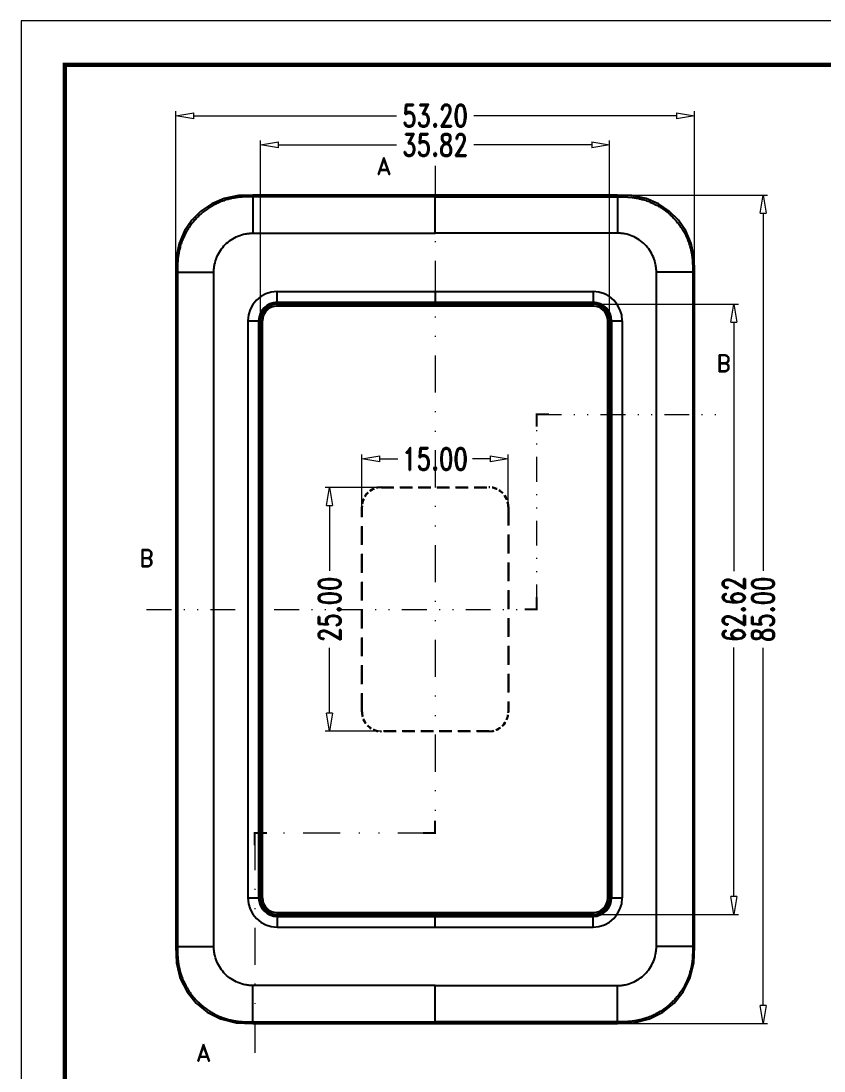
# Model space of a CAD drawing. Header units: millimetres. Extents: x 1204 to 1781, y 423 to 610.
# Drawn here: x 1519.8 to 1602.1, y 499.4 to 607.1 of the extents above; entities that cross this region are included whole.
import ezdxf
from ezdxf.enums import TextEntityAlignment as Align

# ---------------------------------------------------------------- set-up
doc = ezdxf.new("R2010")
doc.units = ezdxf.units.MM
doc.linetypes.add('DIVIDE', pattern=[31.75, 12.7, -6.35, 0, -6.35, 0, -6.35])
doc.linetypes.add('HIDDEN', pattern=[9.525, 6.35, -3.175])
for name, color, linetype, lineweight in [('dim', 82, 'Continuous', 9), ('from', 7, 'Continuous', 13), ('hatch', 56, 'Continuous', 9)]:
    doc.layers.add(name, color=color, linetype=linetype, lineweight=lineweight)
doc.styles.add('ROMAND', font='romand.shx', dxfattribs={"width": 0.75, "bigfont": 'gbcbig.shx'})
doc.dimstyles.new('YanXiu', dxfattribs={"dimtxt": 2.5, "dimasz": 2.2, "dimexe": 1, "dimexo": 0, "dimgap": 0.66, "dimtad": 0, "dimzin": 1, "dimdsep": 46, "dimtxsty": 'ROMAND', "dimblk": 'CLOSEDBLANK', "dimcen": 0, "dimclrd": 3, "dimclre": 3, "dimclrt": 7, "dimazin": 0, "dimtfac": 1, "dimtofl": 0, "dimtmove": 0, "dimatfit": 3, "dimldrblk": 'CLOSEDBLANK', "dimfxl": 1, "dimlwd": 5, "dimlwe": 5, "dimarcsym": 0})

# ---------------------------------------------------------------- blocks, each defined once
blk = doc.blocks.new('_ClosedBlank')
at = {"color": 0, "linetype": 'ByBlock', "lineweight": -2}
for p, q in [((-1, 0.167), (0, 0)), ((-1, 0.167), (-1, -0.167)), ((0, 0), (-1, -0.167))]:
    blk.add_line(p, q, dxfattribs=at)
blk = doc.blocks.new('*D43')
at = {"layer": 'Defpoints', "color": 0}
for p in [(1578.45, 578.08), (1578.45, 515.46), (1592.9, 515.46)]:
    blk.add_point(p, dxfattribs=at)
at = {"layer": 'dim', "color": 3, "lineweight": 5}
for p, q in [((1578.45, 578.08), (1593.36, 578.08)), ((1592.9, 576.24), (1592.9, 550.68)), ((1592.9, 517.3), (1592.9, 542.86)), ((1578.45, 515.46), (1593.36, 515.46))]:
    blk.add_line(p, q, dxfattribs=at)
at = {"layer": 'dim', "color": 3, "lineweight": 5, "xscale": 1.84, "yscale": 1.84, "zscale": 1.84}
for p, rotation in [((1592.9, 578.08), 90), ((1592.9, 515.46), 270)]:
    blk.add_blockref('_ClosedBlank', p, dxfattribs=dict(at, rotation=rotation))
at = {"layer": 'dim', "color": 7, "insert": (1592.9, 546.77), "char_height": 2.3, "attachment_point": 5, "rotation": 90, "style": 'ROMAND'}
blk.add_mtext('62.62', dxfattribs=at)
blk = doc.blocks.new('*D44')
at = {"layer": 'Defpoints', "color": 0}
for p in [(1544.34, 594.42), (1544.34, 576.37), (1580.16, 576.37)]:
    blk.add_point(p, dxfattribs=at)
at = {"layer": 'dim', "color": 3, "lineweight": 5}
for p, q in [((1544.34, 576.37), (1544.34, 594.88)), ((1580.16, 576.37), (1580.16, 594.88)), ((1546.18, 594.42), (1558.3, 594.42)), ((1578.32, 594.42), (1566.21, 594.42))]:
    blk.add_line(p, q, dxfattribs=at)
at = {"layer": 'dim', "color": 3, "lineweight": 5, "xscale": 1.84, "yscale": 1.84, "zscale": 1.84, "rotation": 180}
blk.add_blockref('_ClosedBlank', (1544.34, 594.42), dxfattribs=at)
at = {"layer": 'dim', "color": 3, "lineweight": 5, "xscale": 1.84, "yscale": 1.84, "zscale": 1.84}
blk.add_blockref('_ClosedBlank', (1580.16, 594.42), dxfattribs=at)
at = {"layer": 'dim', "color": 7, "insert": (1562.25, 594.42), "char_height": 2.3, "attachment_point": 5, "style": 'ROMAND'}
blk.add_mtext('35.82', dxfattribs=at)
blk = doc.blocks.new('*D45')
at = {"layer": 'Defpoints', "color": 0}
for p in [(1535.65, 597.42), (1535.65, 581.37), (1588.85, 581.37)]:
    blk.add_point(p, dxfattribs=at)
at = {"layer": 'dim', "color": 3, "lineweight": 5}
for p, q in [((1535.65, 581.37), (1535.65, 597.88)), ((1537.49, 597.42), (1558.3, 597.42)), ((1587.01, 597.42), (1566.21, 597.42)), ((1588.85, 581.37), (1588.85, 597.88))]:
    blk.add_line(p, q, dxfattribs=at)
at = {"layer": 'dim', "color": 3, "lineweight": 5, "xscale": 1.84, "yscale": 1.84, "zscale": 1.84, "rotation": 180}
blk.add_blockref('_ClosedBlank', (1535.65, 597.42), dxfattribs=at)
at = {"layer": 'dim', "color": 3, "lineweight": 5, "xscale": 1.84, "yscale": 1.84, "zscale": 1.84}
blk.add_blockref('_ClosedBlank', (1588.85, 597.42), dxfattribs=at)
at = {"layer": 'dim', "color": 7, "insert": (1562.25, 597.42), "char_height": 2.3, "attachment_point": 5, "style": 'ROMAND'}
blk.add_mtext('53.20', dxfattribs=at)
blk = doc.blocks.new('*D46')
at = {"layer": 'Defpoints', "color": 0}
for p in [(1580.95, 589.27), (1580.95, 504.27), (1595.9, 504.27)]:
    blk.add_point(p, dxfattribs=at)
at = {"layer": 'dim', "color": 3, "lineweight": 5}
for p, q in [((1580.95, 589.27), (1596.36, 589.27)), ((1595.9, 587.43), (1595.9, 550.72)), ((1595.9, 506.11), (1595.9, 542.82)), ((1580.95, 504.27), (1596.36, 504.27))]:
    blk.add_line(p, q, dxfattribs=at)
at = {"layer": 'dim', "color": 3, "lineweight": 5, "xscale": 1.84, "yscale": 1.84, "zscale": 1.84}
for p, rotation in [((1595.9, 589.27), 90), ((1595.9, 504.27), 270)]:
    blk.add_blockref('_ClosedBlank', p, dxfattribs=dict(at, rotation=rotation))
at = {"layer": 'dim', "color": 7, "insert": (1595.9, 546.77), "char_height": 2.3, "attachment_point": 5, "rotation": 90, "style": 'ROMAND'}
blk.add_mtext('85.00', dxfattribs=at)
blk = doc.blocks.new('*D49')
at = {"layer": 'Defpoints', "color": 0}
for p in [(1569.75, 562.2), (1554.75, 557.28), (1569.75, 557.28)]:
    blk.add_point(p, dxfattribs=at)
at = {"layer": 'dim', "color": 3, "lineweight": 5}
for p, q in [((1554.75, 557.28), (1554.75, 562.66)), ((1569.75, 557.28), (1569.75, 562.66)), ((1556.59, 562.2), (1558.43, 562.2)), ((1567.91, 562.2), (1566.08, 562.2))]:
    blk.add_line(p, q, dxfattribs=at)
at = {"layer": 'dim', "color": 3, "lineweight": 5, "xscale": 1.84, "yscale": 1.84, "zscale": 1.84, "rotation": 180}
blk.add_blockref('_ClosedBlank', (1554.75, 562.2), dxfattribs=at)
at = {"layer": 'dim', "color": 3, "lineweight": 5, "xscale": 1.84, "yscale": 1.84, "zscale": 1.84}
blk.add_blockref('_ClosedBlank', (1569.75, 562.2), dxfattribs=at)
at = {"layer": 'dim', "color": 7, "insert": (1562.25, 562.2), "char_height": 2.3, "attachment_point": 5, "style": 'ROMAND'}
blk.add_mtext('15.00', dxfattribs=at)
blk = doc.blocks.new('*D50')
at = {"layer": 'Defpoints', "color": 0}
for p in [(1556.75, 559.27), (1551.43, 534.27), (1556.75, 534.27)]:
    blk.add_point(p, dxfattribs=at)
at = {"layer": 'dim', "color": 3, "lineweight": 5}
for p, q in [((1556.75, 559.27), (1550.97, 559.27)), ((1551.43, 557.43), (1551.43, 550.72)), ((1551.43, 536.11), (1551.43, 542.82)), ((1556.75, 534.27), (1550.97, 534.27))]:
    blk.add_line(p, q, dxfattribs=at)
at = {"layer": 'dim', "color": 3, "lineweight": 5, "xscale": 1.84, "yscale": 1.84, "zscale": 1.84}
for p, rotation in [((1551.43, 559.27), 90), ((1551.43, 534.27), 270)]:
    blk.add_blockref('_ClosedBlank', p, dxfattribs=dict(at, rotation=rotation))
at = {"layer": 'dim', "color": 7, "insert": (1551.43, 546.77), "char_height": 2.3, "attachment_point": 5, "rotation": 90, "style": 'ROMAND'}
blk.add_mtext('25.00', dxfattribs=at)

msp = doc.modelspace()

# ---------------------------------------------------------------- linework, layer by layer
at = {"color": 7, "linetype": 'Continuous'}
for p, q in [((1540.62, 588.933), (1539.338, 588.382)), ((1542.088, 589.234), (1540.621, 588.933)), ((1543.555, 589.268), (1542.088, 589.234)), ((1543.554, 589.093), (1543.554, 585.368)), ((1580.953, 589.268), (1543.555, 589.268)), ((1562.254, 585.368), (1562.254, 589.268)), ((1582.421, 589.234), (1580.953, 589.268)), ((1580.954, 589.093), (1580.954, 585.368)), ((1535.993, 584.314), (1535.689, 582.846)), ((1535.829, 581.368), (1535.655, 581.367)), ((1535.655, 581.367), (1535.655, 512.169)), ((1535.829, 581.368), (1539.554, 581.368)), ((1588.679, 581.368), (1584.954, 581.368)), ((1588.679, 581.368), (1588.854, 581.367)), ((1588.854, 512.169), (1588.854, 581.367)), ((1546.054, 579.368), (1578.454, 579.368)), ((1546.054, 578.102), (1546.054, 579.368)), ((1562.254, 579.368), (1562.254, 578.102)), ((1578.454, 579.368), (1578.454, 578.102)), ((1546.054, 578.274), (1578.454, 578.274)), ((1546.054, 578.102), (1578.454, 578.102)), ((1546.054, 578.102), (1546.054, 578.078)), ((1546.054, 578.078), (1578.454, 578.078)), ((1546.054, 577.878), (1546.054, 578.078)), ((1578.454, 577.878), (1546.054, 577.878)), ((1578.454, 578.102), (1578.454, 578.078)), ((1578.454, 577.878), (1578.454, 578.078)), ((1543.054, 576.368), (1544.32, 576.368)), ((1543.054, 576.368), (1543.054, 517.168)), ((1544.148, 576.368), (1544.148, 517.168)), ((1544.32, 576.368), (1544.344, 576.368)), ((1544.32, 576.368), (1544.32, 517.168)), ((1544.544, 576.368), (1544.344, 576.368)), ((1544.344, 517.168), (1544.344, 576.368)), ((1544.544, 517.168), (1544.544, 576.368)), ((1579.964, 576.368), (1580.164, 576.368)), ((1579.964, 517.168), (1579.964, 576.368)), ((1580.189, 576.368), (1580.164, 576.368)), ((1580.164, 517.168), (1580.164, 576.368)), ((1580.189, 576.368), (1581.454, 576.368)), ((1580.189, 576.368), (1580.189, 517.168)), ((1580.36, 576.368), (1580.36, 517.168)), ((1581.454, 576.368), (1581.454, 517.168)), ((1543.054, 517.168), (1544.32, 517.168)), ((1544.32, 517.168), (1544.344, 517.168)), ((1544.544, 517.168), (1544.344, 517.168)), ((1579.964, 517.168), (1580.164, 517.168)), ((1580.189, 517.168), (1580.164, 517.168)), ((1580.189, 517.168), (1581.454, 517.168)), ((1546.054, 515.658), (1546.054, 515.458)), ((1546.054, 515.658), (1578.454, 515.658)), ((1546.054, 515.434), (1546.054, 515.458)), ((1578.454, 515.458), (1546.054, 515.458)), ((1546.054, 515.434), (1546.054, 514.168)), ((1546.054, 515.434), (1578.454, 515.434)), ((1546.054, 515.262), (1578.454, 515.262)), ((1562.254, 514.168), (1562.254, 515.434)), ((1578.454, 515.658), (1578.454, 515.458)), ((1578.454, 515.434), (1578.454, 515.458)), ((1578.454, 514.168), (1578.454, 515.434)), ((1546.054, 514.168), (1578.454, 514.168)), ((1535.829, 512.168), (1539.554, 512.168)), ((1588.679, 512.168), (1584.954, 512.168)), ((1588.796, 510.487), (1588.854, 512.169)), ((1588.394, 508.873), (1588.796, 510.487)), ((1587.7, 507.505), (1588.394, 508.873)), ((1543.554, 504.443), (1543.554, 508.168)), ((1562.254, 504.268), (1562.254, 508.168)), ((1580.954, 504.443), (1580.954, 508.168)), ((1537.736, 506.359), (1538.88, 505.429)), ((1538.88, 505.429), (1540.247, 504.733)), ((1584.262, 504.733), (1585.629, 505.429)), ((1540.247, 504.733), (1541.859, 504.328)), ((1541.859, 504.328), (1543.555, 504.268)), ((1543.554, 504.443), (1543.555, 504.268)), ((1543.555, 504.268), (1580.953, 504.268)), ((1580.954, 504.443), (1580.953, 504.268))]:
    msp.add_line(p, q, dxfattribs=at)
at = {"color": 3, "linetype": 'HIDDEN', "ltscale": 0.2}
for p, q in [((1556.72, 559.294), (1567.788, 559.294)), ((1556.747, 559.268), (1567.762, 559.268)), ((1567.788, 534.242), (1556.72, 534.242)), ((1567.762, 534.268), (1556.747, 534.268))]:
    msp.add_line(p, q, dxfattribs=at)
at = {"color": 3, "linetype": 'HIDDEN', "ltscale": 0.001}
for p, q in [((1556.72, 559.294), (1556.747, 559.268)), ((1567.788, 559.294), (1567.762, 559.268)), ((1554.728, 557.302), (1554.754, 557.276)), ((1569.781, 557.302), (1569.754, 557.276)), ((1554.728, 536.234), (1554.754, 536.26)), ((1569.781, 536.234), (1569.754, 536.26)), ((1556.72, 534.242), (1556.747, 534.268)), ((1567.788, 534.242), (1567.762, 534.268))]:
    msp.add_line(p, q, dxfattribs=at)
at = {"color": 3, "linetype": 'HIDDEN', "ltscale": 0.3}
for p, q in [((1554.728, 536.234), (1554.728, 557.302)), ((1554.754, 536.26), (1554.754, 557.276)), ((1569.754, 557.276), (1569.754, 536.26)), ((1569.781, 557.302), (1569.781, 536.234))]:
    msp.add_line(p, q, dxfattribs=at)
at = {"color": 7, "linetype": 'Continuous'}
for points in [[(1539.338, 588.382), (1538.233, 587.63), (1537.3, 586.699)], [(1585.17, 588.382), (1583.888, 588.933), (1582.42, 589.234)], [(1587.208, 586.699), (1586.276, 587.63), (1585.171, 588.382)], [(1537.3, 586.699), (1536.546, 585.595), (1535.993, 584.314), (1535.689, 582.847), (1535.655, 581.367)], [(1588.819, 582.846), (1588.516, 584.314), (1587.963, 585.595), (1587.208, 586.699)], [(1588.854, 581.367), (1588.819, 582.847), (1588.516, 584.314)], [(1535.655, 512.169), (1535.712, 510.487), (1536.114, 508.873), (1536.808, 507.505), (1537.736, 506.359)], [(1585.629, 505.429), (1586.773, 506.359), (1587.7, 507.505)], [(1580.953, 504.268), (1582.65, 504.328), (1584.262, 504.733)]]:
    msp.add_lwpolyline(points, dxfattribs=at)
for centre, radius, start, end in [((1546.054, 576.368), 3, 90, 180), ((1578.454, 576.368), 3, 0, 90), ((1546.054, 576.368), 1.906, 90, 180), ((1546.054, 576.368), 1.734, 89.99565, 180.00679), ((1546.054, 576.368), 1.71, 90, 180), ((1546.054, 576.368), 1.51, 90, 180), ((1578.454, 576.368), 1.906, 0, 90), ((1578.454, 576.368), 1.734, 359.99321, 90.00435), ((1578.454, 576.368), 1.71, 0, 90), ((1578.454, 576.368), 1.51, 0, 90), ((1546.054, 517.168), 3, 180, 270), ((1546.054, 517.168), 1.906, 180, 270), ((1546.054, 517.168), 1.734, 179.99565, 270.00679), ((1546.054, 517.168), 1.71, 180, 270), ((1546.054, 517.168), 1.51, 180, 270), ((1578.454, 517.168), 1.51, 270, 0), ((1578.454, 517.168), 1.71, 270, 0), ((1578.454, 517.168), 1.734, 269.99321, 0.00435), ((1578.454, 517.168), 1.906, 270, 0), ((1578.454, 517.168), 3, 270, 0)]:
    msp.add_arc(centre, radius, start, end, dxfattribs=at)
at = {"color": 3, "linetype": 'HIDDEN', "ltscale": 0.08}
for centre, major_axis, start_param, end_param in [((1556.736, 557.287), (-1.425, 1.425), -0.7816001, 0.7816001), ((1556.762, 557.26), (1.425, -1.425), 2.3599926, 3.9231927), ((1567.747, 557.26), (-1.425, -1.425), 2.3599926, 3.9231927), ((1567.773, 557.287), (1.425, 1.425), -0.7816001, 0.7816001), ((1556.736, 536.249), (1.425, 1.425), -3.9231927, -2.3599926), ((1556.762, 536.276), (1.425, 1.425), 2.3599926, 3.9231927), ((1567.747, 536.276), (-1.425, 1.425), 2.3599926, 3.9231927), ((1567.773, 536.249), (-1.425, 1.425), -3.9231927, -2.3599926)]:
    msp.add_ellipse(centre, major_axis=major_axis, ratio=0.9924325, start_param=start_param, end_param=end_param, dxfattribs=at)
at = {"color": 7, "linetype": 'Continuous'}
for points, start_tangent, end_tangent in [([(1543.554, 589.093), (1543.411, 589.092), (1543.272, 589.092), (1543.134, 589.092), (1542.996, 589.091), (1542.857, 589.089), (1542.717, 589.086), (1542.577, 589.082), (1542.439, 589.076), (1542.3, 589.066), (1542.159, 589.053), (1542.018, 589.037), (1541.876, 589.018), (1541.735, 588.996), (1541.594, 588.971), (1541.446, 588.942), (1541.286, 588.907), (1541.107, 588.863), (1540.906, 588.808), (1540.685, 588.74), (1540.443, 588.656), (1540.181, 588.553), (1539.898, 588.429), (1539.597, 588.279), (1539.273, 588.097), (1538.92, 587.873), (1538.54, 587.596), (1538.153, 587.27), (1537.784, 586.911), (1537.45, 586.535), (1537.162, 586.162), (1536.923, 585.809), (1536.729, 585.484), (1536.57, 585.183), (1536.436, 584.899), (1536.322, 584.626), (1536.226, 584.367), (1536.147, 584.124), (1536.082, 583.902), (1536.031, 583.701), (1535.99, 583.522), (1535.958, 583.365), (1535.933, 583.226), (1535.913, 583.102), (1535.896, 582.988), (1535.882, 582.876), (1535.869, 582.765), (1535.858, 582.654), (1535.85, 582.544), (1535.844, 582.435), (1535.839, 582.326), (1535.836, 582.216), (1535.834, 582.105), (1535.832, 581.991), (1535.831, 581.873), (1535.831, 581.751), (1535.83, 581.626), (1535.83, 581.498), (1535.829, 581.368)], (-0.9999989, -0.0014768), (-0.0020058, -0.999998)), ([(1543.554, 589.093), (1543.555, 589.211), (1543.555, 589.267)], (0.0021926, 0.9999976), (0.9412276, -0.3377729)), ([(1562.254, 589.093), (1552.904, 589.093), (1548.229, 589.093), (1545.891, 589.093), (1544.722, 589.093), (1543.554, 589.093)], (-1, 0.0000003), (-0.9999998, -0.0006956)), ([(1562.254, 589.093), (1571.605, 589.093), (1576.28, 589.093), (1578.617, 589.093), (1579.787, 589.093), (1580.954, 589.093)], (1, 0.0000003), (0.9999998, -0.0006956)), ([(1580.954, 589.093), (1580.954, 589.211), (1580.954, 589.267)], (-0.0021926, 0.9999976), (-0.9412276, -0.3377729)), ([(1580.954, 589.093), (1581.097, 589.092), (1581.237, 589.092), (1581.375, 589.092), (1581.512, 589.091), (1581.651, 589.089), (1581.791, 589.086), (1581.931, 589.082), (1582.07, 589.076), (1582.209, 589.066), (1582.349, 589.053), (1582.491, 589.037), (1582.632, 589.018), (1582.773, 588.996), (1582.915, 588.971), (1583.063, 588.942), (1583.223, 588.907), (1583.402, 588.863), (1583.602, 588.808), (1583.824, 588.74), (1584.066, 588.656), (1584.328, 588.553), (1584.61, 588.429), (1584.912, 588.279), (1585.236, 588.097), (1585.588, 587.873), (1585.968, 587.596), (1586.355, 587.27), (1586.725, 586.911), (1587.059, 586.535), (1587.347, 586.162), (1587.585, 585.809), (1587.779, 585.484), (1587.938, 585.183), (1588.072, 584.899), (1588.186, 584.626), (1588.282, 584.367), (1588.362, 584.124), (1588.426, 583.902), (1588.478, 583.701), (1588.519, 583.522), (1588.551, 583.365), (1588.576, 583.226), (1588.596, 583.102), (1588.612, 582.988), (1588.627, 582.876), (1588.639, 582.765), (1588.65, 582.654), (1588.659, 582.544), (1588.665, 582.435), (1588.669, 582.326), (1588.672, 582.216), (1588.675, 582.105), (1588.676, 581.991), (1588.677, 581.873), (1588.678, 581.751), (1588.678, 581.626), (1588.679, 581.498), (1588.679, 581.368)], (0.9999989, -0.0014768), (0.0020058, -0.999998)), ([(1539.554, 581.368), (1539.574, 581.76), (1539.631, 582.148), (1539.859, 582.899), (1540.228, 583.59), (1540.726, 584.196), (1541.332, 584.694), (1542.024, 585.064), (1542.774, 585.291), (1543.162, 585.349), (1543.554, 585.368)], (0.0104328, 0.9999456), (0.9999433, 0.0106451)), ([(1543.554, 585.368), (1544.723, 585.368), (1545.892, 585.368), (1548.229, 585.368), (1552.904, 585.368), (1562.254, 585.368)], (0.9999433, 0.0106451), (1, 0)), ([(1580.954, 585.368), (1579.786, 585.368), (1578.617, 585.368), (1576.279, 585.368), (1571.604, 585.368), (1562.254, 585.368)], (-0.9999433, 0.0106451), (-1, 0)), ([(1584.954, 581.368), (1584.935, 581.76), (1584.877, 582.148), (1584.65, 582.899), (1584.28, 583.59), (1583.783, 584.196), (1583.177, 584.694), (1582.485, 585.064), (1581.735, 585.291), (1581.346, 585.349), (1580.954, 585.368)], (-0.0104328, 0.9999456), (-0.9999433, 0.0106451)), ([(1535.829, 581.368), (1535.829, 579.206), (1535.829, 577.043), (1535.829, 572.718), (1535.829, 568.393), (1535.829, 564.068), (1535.829, 555.418), (1535.829, 551.093), (1535.829, 546.768), (1535.829, 538.118), (1535.829, 529.468), (1535.829, 525.143), (1535.829, 520.818), (1535.829, 518.655), (1535.829, 516.493), (1535.829, 515.411), (1535.829, 514.33), (1535.829, 512.168)], (-0.0012563, -0.9999992), (0.0012563, -0.9999992)), ([(1539.554, 512.168), (1539.554, 514.331), (1539.554, 515.412), (1539.554, 516.493), (1539.554, 518.656), (1539.554, 520.818), (1539.554, 525.143), (1539.554, 529.468), (1539.554, 538.118), (1539.554, 546.768), (1539.554, 551.093), (1539.554, 555.418), (1539.554, 564.068), (1539.554, 568.393), (1539.554, 572.718), (1539.554, 577.043), (1539.554, 579.206), (1539.554, 581.368)], (-0.0104328, 0.9999456), (0.0104328, 0.9999456)), ([(1584.954, 512.168), (1584.954, 514.331), (1584.954, 515.412), (1584.954, 516.493), (1584.954, 518.656), (1584.954, 520.818), (1584.954, 525.143), (1584.954, 529.468), (1584.954, 538.118), (1584.954, 546.768), (1584.954, 551.093), (1584.954, 555.418), (1584.954, 564.068), (1584.954, 568.393), (1584.954, 572.718), (1584.954, 577.043), (1584.954, 579.206), (1584.954, 581.368)], (0.0104328, 0.9999456), (-0.0104328, 0.9999456)), ([(1588.679, 581.368), (1588.679, 579.206), (1588.679, 577.043), (1588.679, 572.718), (1588.679, 568.393), (1588.679, 564.068), (1588.679, 555.418), (1588.679, 551.093), (1588.679, 546.768), (1588.679, 538.118), (1588.679, 529.468), (1588.679, 525.143), (1588.679, 520.818), (1588.679, 518.655), (1588.679, 516.493), (1588.679, 515.411), (1588.679, 514.33), (1588.679, 512.168)], (0.0012563, -0.9999992), (-0.0012563, -0.9999992)), ([(1535.829, 512.168), (1535.712, 512.168), (1535.655, 512.168)], (-0.999999, 0.0014395), (0.3183478, 0.947974)), ([(1535.829, 512.168), (1535.83, 512.01), (1535.83, 511.864), (1535.831, 511.731), (1535.832, 511.611), (1535.833, 511.5), (1535.835, 511.393), (1535.837, 511.286), (1535.84, 511.18), (1535.845, 511.074), (1535.851, 510.969), (1535.86, 510.863), (1535.871, 510.756), (1535.883, 510.649), (1535.897, 510.542), (1535.913, 510.434), (1535.931, 510.321), (1535.953, 510.197), (1535.981, 510.058), (1536.015, 509.903), (1536.056, 509.732), (1536.107, 509.544), (1536.169, 509.34), (1536.244, 509.12), (1536.333, 508.883), (1536.439, 508.632), (1536.564, 508.366), (1536.713, 508.082), (1536.892, 507.776), (1537.11, 507.447), (1537.371, 507.097), (1537.679, 506.738), (1538.031, 506.379), (1538.419, 506.037), (1538.818, 505.734), (1539.194, 505.486), (1539.536, 505.289), (1539.849, 505.13), (1540.137, 505.001), (1540.402, 504.895), (1540.644, 504.81), (1540.865, 504.74), (1541.066, 504.684), (1541.248, 504.638), (1541.412, 504.601), (1541.564, 504.57), (1541.71, 504.544), (1541.856, 504.521), (1542.003, 504.501), (1542.151, 504.484), (1542.297, 504.47), (1542.441, 504.46), (1542.585, 504.453), (1542.731, 504.449), (1542.878, 504.447), (1543.03, 504.445), (1543.19, 504.444), (1543.364, 504.444), (1543.554, 504.443)], (0.0020002, -0.999998), (0.9999988, -0.0015228)), ([(1543.554, 508.168), (1543.162, 508.187), (1542.774, 508.245), (1542.024, 508.472), (1541.332, 508.842), (1540.726, 509.34), (1540.228, 509.946), (1539.859, 510.637), (1539.631, 511.388), (1539.574, 511.776), (1539.554, 512.168)], (-0.9999433, 0.0106451), (-0.0104328, 0.9999456)), ([(1588.679, 512.168), (1588.679, 512.01), (1588.678, 511.864), (1588.678, 511.731), (1588.677, 511.611), (1588.676, 511.5), (1588.674, 511.393), (1588.672, 511.286), (1588.668, 511.18), (1588.664, 511.074), (1588.657, 510.969), (1588.648, 510.863), (1588.638, 510.756), (1588.625, 510.649), (1588.612, 510.542), (1588.596, 510.434), (1588.578, 510.321), (1588.555, 510.197), (1588.528, 510.058), (1588.494, 509.903), (1588.452, 509.732), (1588.401, 509.544), (1588.339, 509.34), (1588.265, 509.12), (1588.176, 508.883), (1588.07, 508.632), (1587.945, 508.366), (1587.796, 508.082), (1587.616, 507.776), (1587.399, 507.447), (1587.137, 507.097), (1586.83, 506.738), (1586.478, 506.379), (1586.089, 506.037), (1585.69, 505.734), (1585.314, 505.486), (1584.972, 505.289), (1584.659, 505.13), (1584.371, 505.001), (1584.107, 504.895), (1583.865, 504.81), (1583.643, 504.74), (1583.442, 504.684), (1583.261, 504.638), (1583.097, 504.601), (1582.945, 504.57), (1582.798, 504.544), (1582.652, 504.521), (1582.505, 504.501), (1582.358, 504.484), (1582.212, 504.47), (1582.068, 504.46), (1581.924, 504.453), (1581.778, 504.449), (1581.63, 504.447), (1581.478, 504.445), (1581.318, 504.444), (1581.145, 504.444), (1580.954, 504.443)], (-0.0020002, -0.999998), (-0.9999988, -0.0015228)), ([(1580.954, 508.168), (1581.346, 508.187), (1581.735, 508.245), (1582.485, 508.472), (1583.177, 508.842), (1583.783, 509.34), (1584.28, 509.946), (1584.65, 510.637), (1584.877, 511.388), (1584.935, 511.776), (1584.954, 512.168)], (0.9999433, 0.0106451), (0.0104328, 0.9999456)), ([(1588.679, 512.168), (1588.797, 512.168), (1588.853, 512.168)], (0.999999, 0.0014395), (-0.3183478, 0.947974)), ([(1562.254, 508.168), (1552.904, 508.168), (1548.229, 508.168), (1545.892, 508.168), (1544.723, 508.168), (1543.554, 508.168)], (-1, 0), (-0.9999433, 0.0106451)), ([(1562.254, 508.168), (1571.604, 508.168), (1576.279, 508.168), (1578.617, 508.168), (1579.786, 508.168), (1580.954, 508.168)], (1, 0), (0.9999433, 0.0106451)), ([(1543.554, 504.443), (1544.722, 504.443), (1545.891, 504.443), (1548.229, 504.443), (1552.904, 504.443), (1562.254, 504.443)], (0.9999998, -0.0006956), (1, 0.0000003)), ([(1580.954, 504.443), (1579.787, 504.443), (1578.617, 504.443), (1576.28, 504.443), (1571.605, 504.443), (1562.254, 504.443)], (-0.9999998, -0.0006956), (-1, 0.0000003))]:
    msp.add_spline(points, degree=3, dxfattribs=dict(at, start_tangent=start_tangent, end_tangent=end_tangent))
at = {"layer": 'from'}
msp.add_lwpolyline([(1519.771, 425.363), (1781.351, 425.363), (1781.351, 607.138), (1519.771, 607.138)], close=True, dxfattribs=at)
at = {"layer": 'from', "const_width": 0.451}
msp.add_lwpolyline([(1524.279, 429.871), (1524.279, 602.629), (1776.843, 602.629), (1776.843, 429.871), (1524.279, 429.871)], dxfattribs=at)
at = {"layer": 'hatch', "linetype": 'DIVIDE', "ltscale": 0.3}
msp.add_lwpolyline([(1562.254, 592.268), (1562.254, 523.818), (1543.754, 523.818), (1543.754, 501.268)], dxfattribs=at)
at = {"layer": 'hatch', "color": 2}
for points in [[(1562.254, 592.268, 0, 0, 0), (1560.504, 592.268, 0.525, 0, 0), (1558.754, 592.268, 0, 0, 0)], [(1591.854, 566.768, 0, 0, 0), (1591.854, 568.518, 0.525, 0, 0), (1591.854, 570.268, 0, 0, 0)], [(1532.655, 546.768, 0, 0, 0), (1532.655, 548.518, 0.525, 0, 0), (1532.655, 550.268, 0, 0, 0)], [(1543.754, 501.268, 0, 0, 0), (1542.004, 501.268, 0.525, 0, 0), (1540.254, 501.268, 0, 0, 0)]]:
    msp.add_lwpolyline(points, format="xyseb", dxfattribs=at)
at = {"layer": 'hatch', "linetype": 'DIVIDE', "ltscale": 0.2}
msp.add_lwpolyline([(1532.655, 546.768), (1572.684, 546.768), (1572.684, 566.768), (1591.854, 566.768)], dxfattribs=at)
at = {"layer": 'hatch', "color": 2, "const_width": 0.2}
for points in [[(1572.684, 565.518), (1572.684, 566.768), (1573.934, 566.768)], [(1562.254, 525.068), (1562.254, 523.818), (1561.004, 523.818)], [(1545.004, 523.818), (1543.754, 523.818), (1543.754, 522.568)]]:
    msp.add_lwpolyline(points, dxfattribs=at)
at = {"layer": 'hatch', "linetype": 'DIVIDE', "ltscale": 0.02, "const_width": 0.2}
msp.add_lwpolyline([(1571.434, 546.768), (1572.684, 546.768), (1572.684, 548.018)], dxfattribs=at)

# ---------------------------------------------------------------- texts
at = {"layer": 'hatch', "color": 6, "style": 'ROMAND'}
for s, p in [('A', (1557.004, 592.268)), ('B', (1591.854, 572.018)), ('B', (1532.655, 552.018)), ('A', (1538.504, 501.268))]:
    msp.add_text(s, height=1.75, dxfattribs=at).set_placement(p, align=Align.MIDDLE)

# ---------------------------------------------------------------- dimensions: what is measured, and where the dimension line sits
at = {"layer": 'dim'}
for base, p1, p2, picture, middle in [((1535.655, 597.418), (1588.854, 581.367), (1535.655, 581.367), '*D45', (1562.254, 597.418)), ((1544.344, 594.418), (1580.164, 576.368), (1544.344, 576.368), '*D44', (1562.254, 594.418)), ((1569.754, 562.203), (1554.754, 557.276), (1569.754, 557.276), '*D49', (1562.254, 562.203))]:
    dim = msp.add_linear_dim(base=base, p1=p1, p2=p2, dimstyle='YanXiu', override={"dimtxt": 2.3, "dimasz": 1.84, "dimexe": 0.45977, "dimgap": 0.45977}, dxfattribs=at)
    dim.commit()
    dim.dimension.update_dxf_attribs({"geometry": picture, "text_midpoint": middle})
for base, p1, p2, picture, middle in [((1595.902, 504.268), (1580.953, 589.268), (1580.953, 504.268), '*D46', (1595.902, 546.768)), ((1592.902, 515.458), (1578.454, 578.078), (1578.454, 515.458), '*D43', (1592.902, 546.768)), ((1551.43, 534.268), (1556.747, 559.268), (1556.747, 534.268), '*D50', (1551.43, 546.768))]:
    dim = msp.add_linear_dim(base=base, p1=p1, p2=p2, angle=90, dimstyle='YanXiu', override={"dimtxt": 2.3, "dimasz": 1.84, "dimexe": 0.45977, "dimgap": 0.45977}, dxfattribs=at)
    dim.commit()
    dim.dimension.update_dxf_attribs({"geometry": picture, "text_midpoint": middle})

doc.saveas('drawing.dxf')
